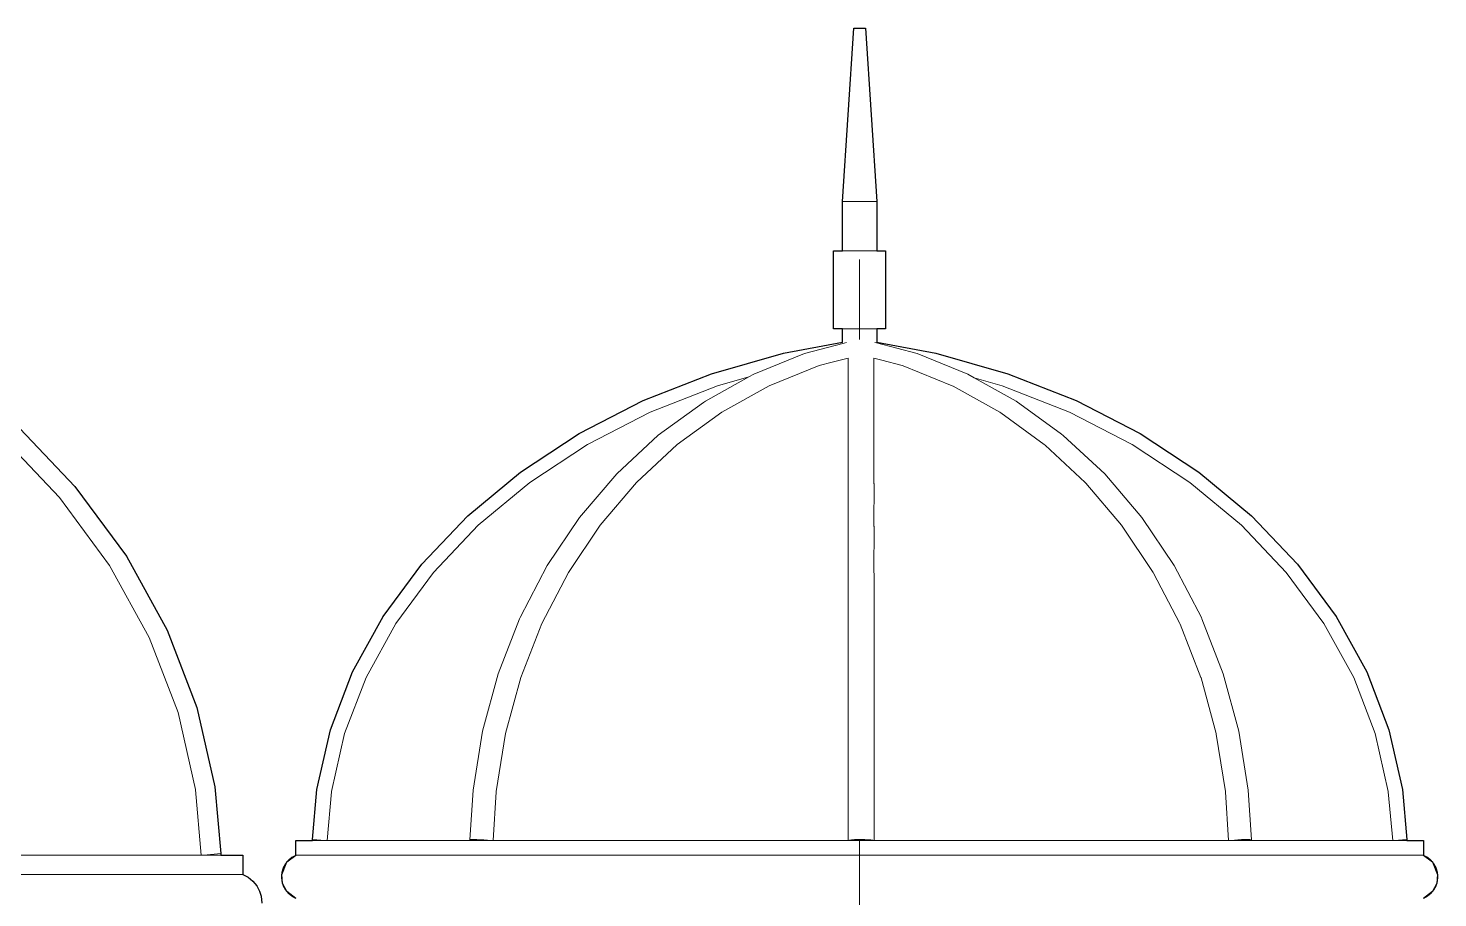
# Model space of a CAD drawing. Header units: millimetres. Extents: x -667 to -468, y -723 to -475.
# Drawn here: x -574.208 to -570.551, y -484.856 to -482.6 of the extents above; entities that cross this region are included whole.
import ezdxf

# ---------------------------------------------------------------- set-up
doc = ezdxf.new("R2010")
doc.units = ezdxf.units.MM
doc.layers.get('0').update_dxf_attribs({"lineweight": 9})
doc.layers.add('dinding', color=36, linetype='Continuous', lineweight=9)

msp = doc.modelspace()

# ---------------------------------------------------------------- linework, layer by layer
at = {"lineweight": 30}
for points in [[(-573.5133, -484.8574), (-573.5368, -484.8396), (-573.5479, -484.8188), (-573.5502, -484.7952), (-573.5368, -484.7628), (-573.5133, -484.7449), (-573.5133, -484.7074), (-573.4708, -484.7074), (-573.4705, -484.7045), (-573.4589, -484.5749), (-573.4241, -484.4203), (-573.3665, -484.27), (-573.2871, -484.126), (-573.1871, -483.9906), (-573.0678, -483.8653), (-572.9311, -483.7518), (-572.7786, -483.6517), (-572.6126, -483.5661), (-572.4352, -483.4962), (-572.2487, -483.4428), (-572.0954, -483.4141), (-572.0954, -483.3796), (-572.1186, -483.3796), (-572.1186, -483.1774), (-572.0954, -483.1774), (-572.0954, -483.0499), (-572.0665, -482.5999), (-572.0511, -482.5999), (-572.0358, -482.5999), (-572.0068, -483.0499), (-572.0068, -483.1774), (-571.9837, -483.1774), (-571.9837, -483.3796), (-572.0068, -483.3796), (-572.0068, -483.4141), (-571.8535, -483.4428), (-571.6671, -483.4962), (-571.4896, -483.5661), (-571.3236, -483.6517), (-571.1712, -483.7518), (-571.0344, -483.8653), (-570.9152, -483.9906), (-570.8151, -484.126), (-570.7357, -484.27), (-570.6782, -484.4203), (-570.6433, -484.5749), (-570.6318, -484.7045), (-570.6314, -484.7074), (-570.5889, -484.7074), (-570.5889, -484.7449), (-570.5655, -484.7628), (-570.552, -484.7952), (-570.5543, -484.8188), (-570.5655, -484.8396), (-570.5889, -484.8574)], [(-574.2455, -483.6221), (-574.0865, -483.7891), (-573.9531, -483.9697), (-573.8473, -484.1616), (-573.7705, -484.3621), (-573.724, -484.5682), (-573.7086, -484.741), (-573.7082, -484.7449), (-573.6515, -484.7449), (-573.6515, -484.7949), (-573.6375, -484.8025), (-573.6253, -484.8126), (-573.6152, -484.8249), (-573.6077, -484.8389), (-573.6039, -484.8513), (-573.6015, -484.8699)]]:
    msp.add_lwpolyline(points, dxfattribs=at)
at = {"layer": 'dinding'}
for p, q in [((-572.0954, -483.0499), (-572.0665, -482.5999)), ((-572.0665, -482.5999), (-572.0358, -482.5999)), ((-572.0068, -483.0499), (-572.0358, -482.5999)), ((-572.0954, -483.0499), (-572.0954, -483.1774)), ((-572.0954, -483.0499), (-572.0068, -483.0499)), ((-572.0068, -483.0499), (-572.0068, -483.1774)), ((-572.1186, -483.1774), (-572.1186, -483.3796)), ((-572.0954, -483.1774), (-572.1186, -483.1774)), ((-572.0954, -483.1774), (-572.0068, -483.1774)), ((-571.9837, -483.1774), (-572.0068, -483.1774)), ((-571.9837, -483.1774), (-571.9837, -483.3796)), ((-572.0511, -483.4072), (-572.0511, -483.1999)), ((-572.2487, -483.4428), (-572.0954, -483.4141)), ((-572.0954, -483.3796), (-572.1186, -483.3796)), ((-572.0954, -483.3796), (-572.0954, -483.4141)), ((-572.0954, -483.3796), (-572.0068, -483.3796)), ((-572.0954, -483.4141), (-572.0949, -483.414)), ((-572.0914, -483.4167), (-572.0856, -483.4152)), ((-572.0078, -483.4162), (-572.0119, -483.4151)), ((-572.0068, -483.3796), (-572.0068, -483.4141)), ((-571.9837, -483.3796), (-572.0068, -483.3796)), ((-571.8535, -483.4428), (-572.0068, -483.4141)), ((-572.0068, -483.4141), (-572.0068, -483.4146)), ((-572.4352, -483.4962), (-572.2487, -483.4428)), ((-572.326, -483.4973), (-572.1942, -483.4439)), ((-572.1942, -483.4439), (-572.0914, -483.4167)), ((-571.902, -483.4442), (-572.0078, -483.4162)), ((-571.7703, -483.4975), (-571.902, -483.4442)), ((-571.6671, -483.4962), (-571.8535, -483.4428)), ((-572.2855, -483.5274), (-572.1558, -483.4749)), ((-572.1228, -483.4662), (-572.1558, -483.4749)), ((-572.0807, -483.4558), (-572.1228, -483.4662)), ((-572.0807, -483.4608), (-572.0807, -483.4558)), ((-572.0807, -483.4749), (-572.0807, -483.4608)), ((-572.0807, -483.476), (-572.0807, -483.4749)), ((-572.0807, -483.5274), (-572.0807, -483.476)), ((-571.9939, -483.4608), (-572.014, -483.4558)), ((-572.014, -483.4749), (-572.014, -483.4558)), ((-572.014, -483.4749), (-572.014, -483.4762)), ((-572.014, -483.4762), (-572.014, -483.5274)), ((-571.9405, -483.4749), (-571.9939, -483.4608)), ((-571.9379, -483.476), (-571.9405, -483.4749)), ((-571.8108, -483.5274), (-571.9379, -483.476)), ((-572.6126, -483.5661), (-572.4352, -483.4962)), ((-572.4514, -483.5672), (-572.3383, -483.5041)), ((-572.4197, -483.5274), (-572.3383, -483.5041)), ((-572.3383, -483.5041), (-572.326, -483.4973)), ((-571.7537, -483.5068), (-571.7703, -483.4975)), ((-571.6816, -483.5274), (-571.7537, -483.5068)), ((-571.6449, -483.5674), (-571.7537, -483.5068)), ((-571.4896, -483.5661), (-571.6671, -483.4962)), ((-572.5941, -483.5962), (-572.4197, -483.5274)), ((-572.4088, -483.5962), (-572.2855, -483.5274)), ((-572.0808, -483.5288), (-572.0807, -483.5274)), ((-572.0808, -483.5962), (-572.0808, -483.5288)), ((-572.014, -483.5274), (-572.014, -483.5291)), ((-572.014, -483.5291), (-572.014, -483.5962)), ((-571.8083, -483.5288), (-571.8108, -483.5274)), ((-571.6874, -483.5962), (-571.8083, -483.5288)), ((-571.5072, -483.5962), (-571.6816, -483.5274)), ((-572.7786, -483.6517), (-572.6126, -483.5661)), ((-572.7571, -483.6802), (-572.5941, -483.5962)), ((-572.5735, -483.6559), (-572.4564, -483.5706)), ((-572.5241, -483.6802), (-572.4088, -483.5962)), ((-572.4514, -483.5672), (-572.4564, -483.5706)), ((-572.0808, -483.5978), (-572.0808, -483.5962)), ((-572.0808, -483.6802), (-572.0808, -483.5978)), ((-572.014, -483.5962), (-572.014, -483.5982)), ((-572.014, -483.5982), (-572.014, -483.6802)), ((-571.6852, -483.5978), (-571.6874, -483.5962)), ((-571.5722, -483.6802), (-571.6852, -483.5978)), ((-571.5276, -483.6529), (-571.6449, -483.5674)), ((-571.3441, -483.6802), (-571.5072, -483.5962)), ((-571.3236, -483.6517), (-571.4896, -483.5661)), ((-574.0865, -483.7891), (-574.2455, -483.6221)), ((-574.1268, -483.8174), (-574.282, -483.6542)), ((-572.9311, -483.7518), (-572.7786, -483.6517)), ((-572.681, -483.7558), (-572.5735, -483.6559)), ((-571.523, -483.6564), (-571.5276, -483.6529)), ((-571.4155, -483.7562), (-571.523, -483.6564)), ((-571.1712, -483.7518), (-571.3236, -483.6517)), ((-572.9066, -483.7784), (-572.7571, -483.6802)), ((-572.6297, -483.7784), (-572.5241, -483.6802)), ((-572.0808, -483.682), (-572.0808, -483.6802)), ((-572.0808, -483.7784), (-572.0808, -483.682)), ((-572.014, -483.6802), (-572.014, -483.6825)), ((-572.014, -483.6825), (-572.014, -483.7784)), ((-571.5702, -483.682), (-571.5722, -483.6802)), ((-571.4665, -483.7784), (-571.5702, -483.682)), ((-571.1947, -483.7784), (-571.3441, -483.6802)), ((-573.0678, -483.8653), (-572.9311, -483.7518)), ((-573.0404, -483.8894), (-572.9066, -483.7784)), ((-572.7774, -483.8689), (-572.681, -483.7558)), ((-572.7244, -483.8894), (-572.6297, -483.7784)), ((-572.0808, -483.7804), (-572.0808, -483.7784)), ((-572.0808, -483.8894), (-572.0808, -483.7804)), ((-572.014, -483.7784), (-572.014, -483.7809)), ((-572.0139, -483.7823), (-572.014, -483.7809)), ((-571.4648, -483.7804), (-571.4665, -483.7784)), ((-571.3719, -483.8894), (-571.4648, -483.7804)), ((-571.3192, -483.8692), (-571.4155, -483.7562)), ((-571.0608, -483.8894), (-571.1947, -483.7784)), ((-571.0344, -483.8653), (-571.1712, -483.7518)), ((-573.9967, -483.9935), (-574.1268, -483.8174)), ((-573.9531, -483.9697), (-574.0865, -483.7891)), ((-572.0139, -483.7823), (-572.014, -483.8894)), ((-573.1871, -483.9906), (-573.0678, -483.8653)), ((-573.1569, -484.0118), (-573.0404, -483.8894)), ((-572.8614, -483.9937), (-572.7774, -483.8689)), ((-572.8067, -484.0118), (-572.7244, -483.8894)), ((-572.0808, -483.8915), (-572.0808, -483.8894)), ((-572.014, -483.8894), (-572.014, -483.892)), ((-571.3705, -483.8915), (-571.3719, -483.8894)), ((-571.2352, -483.994), (-571.3192, -483.8692)), ((-570.9444, -484.0118), (-571.0608, -483.8894)), ((-570.9152, -483.9906), (-571.0344, -483.8653)), ((-572.0808, -484.0118), (-572.0808, -483.8915)), ((-572.014, -483.892), (-572.0139, -483.893)), ((-572.0139, -483.893), (-572.014, -484.0118)), ((-571.2895, -484.0118), (-571.3705, -483.8915)), ((-573.8938, -484.1802), (-573.9967, -483.9935)), ((-573.8473, -484.1616), (-573.9531, -483.9697)), ((-573.2871, -484.126), (-573.1871, -483.9906)), ((-572.9319, -484.1287), (-572.8614, -483.9937)), ((-571.1647, -484.129), (-571.2352, -483.994)), ((-570.8151, -484.126), (-570.9152, -483.9906)), ((-573.2544, -484.1439), (-573.1569, -484.0118)), ((-572.8757, -484.1439), (-572.8067, -484.0118)), ((-572.0808, -484.0138), (-572.0808, -484.0118)), ((-572.0808, -484.1439), (-572.0808, -484.0138)), ((-572.014, -484.0118), (-572.0139, -484.0143)), ((-572.0139, -484.0143), (-572.0139, -484.0149)), ((-572.0139, -484.0149), (-572.0139, -484.1439)), ((-571.2885, -484.0138), (-571.2895, -484.0118)), ((-571.2206, -484.1439), (-571.2885, -484.0138)), ((-570.8469, -484.1439), (-570.9444, -484.0118)), ((-573.3665, -484.27), (-573.2871, -484.126)), ((-573.3316, -484.2839), (-573.2544, -484.1439)), ((-572.9891, -484.2745), (-572.9335, -484.1319)), ((-572.9319, -484.1287), (-572.9335, -484.1319)), ((-572.9303, -484.2839), (-572.8757, -484.1439)), ((-572.0808, -484.1457), (-572.0808, -484.1439)), ((-572.0808, -484.2839), (-572.0808, -484.1457)), ((-572.0139, -484.1439), (-572.0139, -484.1462)), ((-572.0139, -484.1462), (-572.0139, -484.1465)), ((-572.0139, -484.1465), (-572.0139, -484.2839)), ((-571.2199, -484.1457), (-571.2206, -484.1439)), ((-571.166, -484.2839), (-571.2199, -484.1457)), ((-571.1634, -484.1323), (-571.1647, -484.129)), ((-571.1078, -484.2748), (-571.1634, -484.1323)), ((-570.7696, -484.2839), (-570.8469, -484.1439)), ((-570.7357, -484.27), (-570.8151, -484.126)), ((-573.8192, -484.3749), (-573.8938, -484.1802)), ((-573.7705, -484.3621), (-573.8473, -484.1616)), ((-573.4241, -484.4203), (-573.3665, -484.27)), ((-573.3876, -484.4299), (-573.3316, -484.2839)), ((-573.0295, -484.4235), (-572.9891, -484.2745)), ((-572.9698, -484.4299), (-572.9303, -484.2839)), ((-572.0808, -484.2854), (-572.0808, -484.2839)), ((-572.0808, -484.4299), (-572.0808, -484.2854)), ((-572.0139, -484.2839), (-572.0139, -484.2858)), ((-572.0139, -484.2858), (-572.0139, -484.2859)), ((-572.0139, -484.2859), (-572.0139, -484.4299)), ((-571.1656, -484.2854), (-571.166, -484.2839)), ((-571.1264, -484.4299), (-571.1656, -484.2854)), ((-571.0675, -484.4237), (-571.1078, -484.2748)), ((-570.7137, -484.4299), (-570.7696, -484.2839)), ((-570.6782, -484.4203), (-570.7357, -484.27)), ((-573.724, -484.5682), (-573.7705, -484.3621)), ((-573.7741, -484.5751), (-573.8192, -484.3749)), ((-573.4589, -484.5749), (-573.4241, -484.4203)), ((-573.4214, -484.58), (-573.3876, -484.4299)), ((-573.0539, -484.5766), (-573.0295, -484.4235)), ((-572.9938, -484.58), (-572.9698, -484.4299)), ((-572.0809, -484.431), (-572.0808, -484.4299)), ((-572.0809, -484.58), (-572.0809, -484.431)), ((-572.0139, -484.4299), (-572.0139, -484.4313)), ((-572.0139, -484.58), (-572.0139, -484.4313)), ((-572.0139, -484.4313), (-572.0139, -484.4313)), ((-571.1263, -484.431), (-571.1264, -484.4299)), ((-571.1025, -484.58), (-571.1263, -484.431)), ((-571.0431, -484.5767), (-571.0675, -484.4237)), ((-570.6798, -484.58), (-570.7137, -484.4299)), ((-570.6433, -484.5749), (-570.6782, -484.4203)), ((-573.7589, -484.7449), (-573.774, -484.5761)), ((-573.7086, -484.741), (-573.724, -484.5682)), ((-573.4705, -484.7045), (-573.4589, -484.5749)), ((-573.4327, -484.7074), (-573.4215, -484.5808)), ((-573.4215, -484.5807), (-573.4214, -484.58)), ((-573.062, -484.7055), (-573.0539, -484.5766)), ((-573.0018, -484.7074), (-572.9938, -484.5808)), ((-572.0809, -484.5806), (-572.0809, -484.58)), ((-572.0809, -484.7074), (-572.0809, -484.5806)), ((-572.0139, -484.7074), (-572.0139, -484.5808)), ((-571.1025, -484.5806), (-571.1025, -484.58)), ((-571.0945, -484.7074), (-571.1025, -484.5806)), ((-571.035, -484.7055), (-571.0431, -484.5767)), ((-570.6798, -484.5806), (-570.6798, -484.58)), ((-570.6685, -484.7074), (-570.6798, -484.5806)), ((-570.6318, -484.7045), (-570.6433, -484.5749)), ((-573.5133, -484.7449), (-573.5133, -484.7074)), ((-573.5133, -484.7074), (-573.4376, -484.7074)), ((-573.5133, -484.7074), (-573.4376, -484.7074)), ((-573.4705, -484.7045), (-573.4376, -484.7074)), ((-573.4327, -484.7074), (-573.4376, -484.7074)), ((-573.0525, -484.7074), (-573.4327, -484.7074)), ((-573.085, -484.7074), (-573.0315, -484.7074)), ((-573.061, -484.7049), (-573.062, -484.7055)), ((-573.062, -484.7055), (-573.0603, -484.7062)), ((-573.0575, -484.7046), (-573.061, -484.7049)), ((-573.0603, -484.7062), (-573.0562, -484.7069)), ((-573.0517, -484.7045), (-573.0575, -484.7046)), ((-573.0562, -484.7069), (-573.0525, -484.7074)), ((-573.0053, -484.7074), (-573.0525, -484.7074)), ((-573.0441, -484.7046), (-573.0517, -484.7045)), ((-573.0353, -484.705), (-573.0441, -484.7046)), ((-573.0259, -484.7055), (-573.0353, -484.705)), ((-573.0168, -484.7062), (-573.0259, -484.7055)), ((-573.0085, -484.707), (-573.0168, -484.7062)), ((-573.0053, -484.7074), (-573.0085, -484.707)), ((-573.0018, -484.7074), (-573.0053, -484.7074)), ((-573.0018, -484.7074), (-572.0809, -484.7074)), ((-572.0807, -484.7074), (-572.0809, -484.7074)), ((-572.0805, -484.7069), (-572.0807, -484.7074)), ((-572.014, -484.7074), (-572.0807, -484.7074)), ((-572.0775, -484.7062), (-572.0805, -484.7069)), ((-572.0721, -484.7055), (-572.0775, -484.7062)), ((-572.0649, -484.7049), (-572.0721, -484.7055)), ((-572.0562, -484.7046), (-572.0649, -484.7049)), ((-572.0468, -484.7045), (-572.0562, -484.7046)), ((-572.0511, -485.4199), (-572.0511, -484.7074)), ((-572.0375, -484.7046), (-572.0468, -484.7045)), ((-572.029, -484.705), (-572.0375, -484.7046)), ((-572.0219, -484.7055), (-572.029, -484.705)), ((-572.0168, -484.7062), (-572.0219, -484.7055)), ((-572.0141, -484.707), (-572.0168, -484.7062)), ((-572.014, -484.7074), (-572.0141, -484.707)), ((-572.0139, -484.7074), (-572.014, -484.7074)), ((-571.0945, -484.7074), (-572.0139, -484.7074)), ((-571.0916, -484.7074), (-571.0945, -484.7074)), ((-571.0876, -484.7069), (-571.0916, -484.7074)), ((-571.0444, -484.7074), (-571.0916, -484.7074)), ((-571.0792, -484.7062), (-571.0876, -484.7069)), ((-571.07, -484.7055), (-571.0792, -484.7062)), ((-571.0606, -484.7049), (-571.07, -484.7055)), ((-571.0519, -484.7046), (-571.0606, -484.7049)), ((-571.0445, -484.7045), (-571.0519, -484.7046)), ((-571.0389, -484.7046), (-571.0445, -484.7045)), ((-571.0444, -484.7074), (-571.0413, -484.707)), ((-570.6685, -484.7074), (-571.0444, -484.7074)), ((-571.0413, -484.707), (-571.0369, -484.7062)), ((-571.0356, -484.705), (-571.0389, -484.7046)), ((-571.0369, -484.7062), (-571.035, -484.7055)), ((-571.035, -484.7055), (-571.0356, -484.705)), ((-570.6646, -484.7074), (-570.6685, -484.7074)), ((-570.6646, -484.7074), (-570.6318, -484.7045)), ((-570.6646, -484.7074), (-570.5889, -484.7074)), ((-570.5889, -484.7449), (-570.5889, -484.7074)), ((-573.7589, -484.7449), (-574.266, -484.7449)), ((-573.7589, -484.7449), (-573.7524, -484.7449)), ((-573.7524, -484.7449), (-573.7086, -484.741)), ((-573.6515, -484.7449), (-573.7524, -484.7449)), ((-573.6515, -484.7949), (-573.6515, -484.7449)), ((-573.5406, -484.7674), (-573.5462, -484.7779)), ((-573.533, -484.7582), (-573.5406, -484.7674)), ((-573.5238, -484.7506), (-573.533, -484.7582)), ((-573.5133, -484.7449), (-573.5238, -484.7506)), ((-573.5133, -484.7449), (-570.5889, -484.7449)), ((-570.5889, -484.7449), (-570.5784, -484.7506)), ((-570.5784, -484.7506), (-570.5692, -484.7582)), ((-570.5692, -484.7582), (-570.5617, -484.7674)), ((-570.5617, -484.7674), (-570.5561, -484.7779)), ((-573.6515, -484.7949), (-577.5507, -484.7949)), ((-573.6515, -484.7949), (-573.6375, -484.8025)), ((-573.6375, -484.8025), (-573.6253, -484.8126)), ((-573.5496, -484.7893), (-573.5508, -484.8012)), ((-573.5508, -484.8012), (-573.5496, -484.813)), ((-573.5462, -484.7779), (-573.5496, -484.7893)), ((-570.5561, -484.7779), (-570.5526, -484.7893)), ((-570.5526, -484.7893), (-570.5514, -484.8012)), ((-570.5514, -484.8012), (-570.5526, -484.813)), ((-573.6253, -484.8126), (-573.6152, -484.8249)), ((-573.6152, -484.8249), (-573.6077, -484.8389)), ((-573.6077, -484.8389), (-573.6031, -484.8541)), ((-573.5496, -484.813), (-573.5462, -484.8245)), ((-573.5462, -484.8245), (-573.5406, -484.835)), ((-573.5406, -484.835), (-573.533, -484.8442)), ((-570.5617, -484.835), (-570.5692, -484.8442)), ((-570.5561, -484.8245), (-570.5617, -484.835)), ((-570.5526, -484.813), (-570.5561, -484.8245)), ((-573.6031, -484.8541), (-573.6015, -484.8699)), ((-573.533, -484.8442), (-573.5238, -484.8518)), ((-573.5238, -484.8518), (-573.5133, -484.8574)), ((-570.5784, -484.8518), (-570.5889, -484.8574)), ((-570.5692, -484.8442), (-570.5784, -484.8518))]:
    msp.add_line(p, q, dxfattribs=at)

doc.saveas('drawing.dxf')
